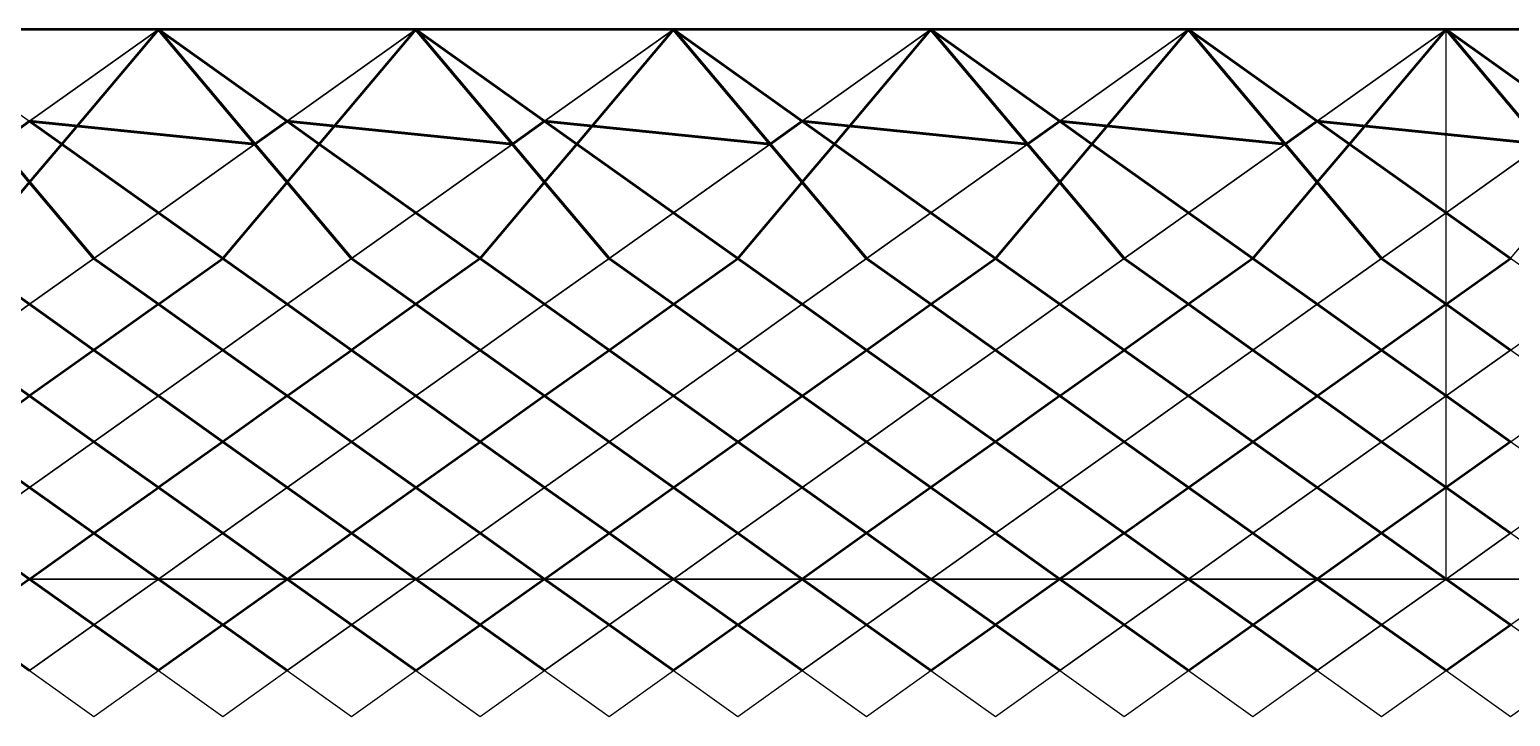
# Model space of a CAD drawing. Extents: x 0 to 144, y 51 to 59.
# Drawn here: x 18.42 to 36.07, y 50.76 to 58.95 of the extents above; entities that cross this region are included whole.
import ezdxf

# ---------------------------------------------------------------- set-up
doc = ezdxf.new("R2010")
doc.units = 0
doc.header["$MEASUREMENT"] = 0
for name, color, linetype in [('Concrete bases', 31, 'CONTINUOUS'), ('Concrete bases crown', 30, 'CONTINUOUS'), ('Concrete bases new', 31, 'CONTINUOUS')]:
    doc.layers.add(name, color=color, linetype=linetype)
for name, color, linetype, lineweight in [('Mapper external', 210, 'CONTINUOUS', 35), ('Mapper internal', 61, 'CONTINUOUS', 50), ('Mapper middle', 171, 'CONTINUOUS', 60), ('Tendons 1 internal', 50, 'CONTINUOUS', 50), ('Tendons 2 external', 201, 'CONTINUOUS', 35), ('Tendons 3 middle', 170, 'CONTINUOUS', 60)]:
    doc.layers.add(name, color=color, linetype=linetype, lineweight=lineweight)

msp = doc.modelspace()

# ---------------------------------------------------------------- linework, layer by layer
at = {"layer": 'Concrete bases', "linetype": 'ByBlock', "ltscale": 100}
for points in [[(18.420001, 52.39859), (17.652501, 51.852771), (18.420001, 51.306952), (19.187501, 51.852771)], [(19.955001, 52.39859), (19.187501, 51.852771), (19.955001, 51.306952), (20.722501, 51.852771)], [(21.490001, 52.39859), (20.722501, 51.852771), (21.490001, 51.306952), (22.257501, 51.852771)], [(23.025001, 52.39859), (22.257501, 51.852771), (23.025001, 51.306952), (23.792501, 51.852771)], [(24.560001, 52.398589), (23.792501, 51.852771), (24.560001, 51.306952), (25.327501, 51.852771)], [(26.095001, 52.398589), (25.327501, 51.852771), (26.095001, 51.306952), (26.862501, 51.852771)], [(27.630001, 52.398589), (26.862501, 51.852771), (27.630001, 51.306952), (28.397501, 51.852771)], [(29.165001, 52.398589), (28.397501, 51.852771), (29.165001, 51.306952), (29.932501, 51.852771)], [(30.700001, 52.398589), (29.932501, 51.852771), (30.700001, 51.306952), (31.467501, 51.852771)], [(32.235001, 52.398589), (31.467501, 51.852771), (32.235001, 51.306952), (33.002501, 51.852771)], [(33.770001, 52.398589), (33.002501, 51.852771), (33.770001, 51.306952), (34.537501, 51.852771)], [(35.305001, 52.398587), (34.537501, 51.852771), (35.305001, 51.306952), (36.072501, 51.852771)], [(19.187501, 51.852771), (18.420001, 51.306952), (19.187501, 50.761134), (19.955001, 51.306952)], [(20.722501, 51.852771), (19.955001, 51.306952), (20.722501, 50.761134), (21.490001, 51.306952)], [(22.257501, 51.852771), (21.490001, 51.306952), (22.257501, 50.761134), (23.025001, 51.306952)], [(23.792501, 51.852771), (23.025001, 51.306952), (23.792501, 50.761134), (24.560001, 51.306952)], [(25.327501, 51.852771), (24.560001, 51.306952), (25.327501, 50.761134), (26.095001, 51.306952)], [(26.862501, 51.852771), (26.095001, 51.306952), (26.862501, 50.761134), (27.630001, 51.306952)], [(28.397501, 51.852771), (27.630001, 51.306952), (28.397501, 50.761134), (29.165001, 51.306952)], [(29.932501, 51.852771), (29.165001, 51.306952), (29.932501, 50.761134), (30.700001, 51.306952)], [(31.467501, 51.852771), (30.700001, 51.306952), (31.467501, 50.761134), (32.235001, 51.306952)], [(33.002501, 51.852771), (32.235001, 51.306952), (33.002501, 50.761134), (33.770001, 51.306952)], [(34.537501, 51.852771), (33.770001, 51.306952), (34.537501, 50.761134), (35.305001, 51.306952)], [(36.072501, 51.852771), (35.305001, 51.306952), (36.072501, 50.761134), (36.840001, 51.306952)]]:
    msp.add_lwpolyline(points, close=True, dxfattribs=at)
at = {"layer": 'Concrete bases crown', "linetype": 'ByBlock', "ltscale": 100}
for points in [[(19.955001, 58.948413), (16.885001, 58.948413), (18.420001, 57.856776)], [(19.955001, 58.948413), (18.420001, 57.856776), (18.803751, 57.583867)], [(19.955001, 58.948413), (18.803751, 57.583867), (19.955001, 56.765139), (21.106251, 57.583867)], [(19.955001, 58.948413), (21.106251, 57.583867), (21.490001, 57.856776)], [(23.025001, 58.948413), (19.955001, 58.948413), (21.490001, 57.856776)], [(23.025001, 58.948413), (21.490001, 57.856776), (21.873751, 57.583867)], [(23.025001, 58.948413), (21.873751, 57.583867), (23.025001, 56.765139), (24.176251, 57.583867)], [(23.025001, 58.948413), (24.176251, 57.583867), (24.560001, 57.856776)], [(26.095001, 58.948413), (23.025001, 58.948413), (24.560001, 57.856776)], [(26.095001, 58.948413), (24.560001, 57.856776), (24.943751, 57.583867)], [(26.095001, 58.948413), (24.943751, 57.583867), (26.095001, 56.765139), (27.246251, 57.583867)], [(29.165001, 58.948413), (26.095001, 58.948413), (27.630001, 57.856776)], [(26.095001, 58.948413), (27.246251, 57.583866), (27.630001, 57.856776)], [(29.165001, 58.948413), (27.630001, 57.856776), (28.013751, 57.583866)], [(29.165001, 58.948413), (28.013751, 57.583866), (29.165001, 56.765139), (30.316251, 57.583866)], [(29.165001, 58.948413), (30.316251, 57.583866), (30.700001, 57.856776)], [(32.235001, 58.948413), (29.165001, 58.948413), (30.700001, 57.856776)], [(32.235001, 58.948413), (30.700001, 57.856776), (31.083751, 57.583866)], [(32.235001, 58.948413), (31.083751, 57.583866), (32.235001, 56.765138), (33.386251, 57.583866)], [(32.235001, 58.948413), (33.386251, 57.583866), (33.770001, 57.856776)], [(35.305001, 58.948413), (32.235001, 58.948413), (33.770001, 57.856776)], [(35.305001, 58.948413), (33.770001, 57.856776), (34.153751, 57.583866)], [(34.15375, 57.583867), (35.305001, 56.765139), (35.305001, 58.948413)], [(38.375001, 58.948413), (35.305001, 58.948413), (36.840001, 57.856776)], [(35.305001, 58.948413), (36.456251, 57.583866), (36.840001, 57.856776)], [(36.456254, 57.583863), (35.305001, 56.765139), (35.305001, 58.948413)], [(18.803751, 57.583866), (18.420001, 57.856776), (18.036251, 57.583866), (18.420001, 57.129018)], [(21.873751, 57.583867), (21.490001, 57.856776), (21.106251, 57.583867), (21.490001, 57.129018)], [(24.943751, 57.583867), (24.560001, 57.856776), (24.176251, 57.583867), (24.560001, 57.129018)], [(28.013751, 57.583866), (27.630001, 57.856776), (27.246251, 57.583866), (27.630001, 57.129018)], [(31.083751, 57.583866), (30.700001, 57.856776), (30.316251, 57.583866), (30.700001, 57.129018)], [(34.153751, 57.583866), (33.770001, 57.856776), (33.386251, 57.583866), (33.770001, 57.129018)], [(18.803751, 57.583866), (18.420001, 57.129018), (19.187501, 56.21932), (19.955001, 56.765139)], [(21.490001, 57.129018), (21.106251, 57.583867), (19.955001, 56.765139), (20.722501, 56.21932)], [(21.873751, 57.583867), (21.490001, 57.129018), (22.257501, 56.21932), (23.025001, 56.765139)], [(24.560001, 57.129018), (24.176251, 57.583867), (23.025001, 56.765139), (23.792501, 56.21932)], [(26.095001, 56.765139), (24.943751, 57.583867), (24.560001, 57.129018), (25.327501, 56.21932)], [(27.630001, 57.129018), (27.246251, 57.583866), (26.095001, 56.765138), (26.862501, 56.21932)], [(28.013751, 57.583866), (27.630001, 57.129018), (28.397501, 56.21932), (29.165001, 56.765139)], [(30.700001, 57.129018), (30.316251, 57.583866), (29.165001, 56.765139), (29.932501, 56.21932)], [(32.235001, 56.765138), (31.083751, 57.583866), (30.700001, 57.129018), (31.467501, 56.21932)], [(33.770001, 57.129018), (33.386251, 57.583866), (32.235001, 56.765138), (33.002501, 56.21932)], [(35.305001, 56.765138), (34.153751, 57.583866), (33.770001, 57.129018), (34.537501, 56.21932)], [(36.840001, 57.129018), (36.456251, 57.583866), (35.305001, 56.765138), (36.072501, 56.21932)], [(19.187501, 56.21932), (18.420001, 57.129018), (17.652501, 56.21932), (18.420001, 55.673501)], [(22.257501, 56.21932), (21.490001, 57.129018), (20.722501, 56.21932), (21.490001, 55.673501)], [(25.327501, 56.21932), (24.560001, 57.129018), (23.792501, 56.21932), (24.560001, 55.673502)], [(28.397501, 56.21932), (27.630001, 57.129018), (26.862501, 56.21932), (27.630001, 55.673501)], [(31.467501, 56.21932), (30.700001, 57.129018), (29.932501, 56.21932), (30.700001, 55.673501)], [(34.537501, 56.21932), (33.770001, 57.129018), (33.002501, 56.21932), (33.770001, 55.673501)], [(19.955001, 56.765139), (19.187501, 56.21932), (19.955001, 55.673501), (20.722501, 56.21932)], [(23.025001, 56.765139), (22.257501, 56.21932), (23.025001, 55.673502), (23.792501, 56.21932)], [(26.095001, 56.765138), (25.327501, 56.21932), (26.095001, 55.673501), (26.862501, 56.21932)], [(29.165001, 56.765139), (28.397501, 56.21932), (29.165001, 55.673501), (29.932501, 56.21932)], [(32.235001, 56.765138), (31.467501, 56.21932), (32.235001, 55.673501), (33.002501, 56.21932)], [(34.5375, 56.219321), (35.305001, 55.673502), (35.305001, 56.765138)], [(36.0725, 56.219319), (35.305001, 55.673502), (35.305001, 56.765138)], [(19.187501, 56.21932), (18.420001, 55.673501), (19.187501, 55.127683), (19.955001, 55.673501)], [(20.722501, 56.21932), (19.955001, 55.673501), (20.722501, 55.127683), (21.490001, 55.673501)], [(22.257501, 56.21932), (21.490001, 55.673501), (22.257501, 55.127683), (23.025001, 55.673501)], [(23.792501, 56.21932), (23.025001, 55.673501), (23.792501, 55.127683), (24.560001, 55.673501)], [(25.327501, 56.21932), (24.560001, 55.673501), (25.327501, 55.127683), (26.095001, 55.673501)], [(26.862501, 56.21932), (26.095001, 55.673501), (26.862501, 55.127683), (27.630001, 55.673501)], [(28.397501, 56.21932), (27.630001, 55.673501), (28.397501, 55.127683), (29.165001, 55.673501)], [(29.932501, 56.21932), (29.165001, 55.673501), (29.932501, 55.127683), (30.700001, 55.673501)], [(31.467501, 56.21932), (30.700001, 55.673501), (31.467501, 55.127683), (32.235001, 55.673501)], [(33.002501, 56.21932), (32.235001, 55.673501), (33.002501, 55.127683), (33.770001, 55.673501)], [(34.537501, 56.21932), (33.770001, 55.673501), (34.537501, 55.127683), (35.305001, 55.673501)], [(36.072501, 56.21932), (35.305001, 55.673501), (36.072501, 55.127683), (36.840001, 55.673501)], [(18.420001, 55.673501), (17.652501, 55.127683), (18.420001, 54.581864), (19.187501, 55.127683)], [(19.955001, 55.673501), (19.187501, 55.127683), (19.955001, 54.581864), (20.722501, 55.127683)], [(21.490001, 55.673501), (20.722501, 55.127683), (21.490001, 54.581864), (22.257501, 55.127683)], [(23.025001, 55.673501), (22.257501, 55.127683), (23.025001, 54.581864), (23.792501, 55.127683)], [(24.560001, 55.673501), (23.792501, 55.127683), (24.560001, 54.581864), (25.327501, 55.127683)], [(26.095001, 55.673501), (25.327501, 55.127683), (26.095001, 54.581864), (26.862501, 55.127683)], [(27.630001, 55.673501), (26.862501, 55.127683), (27.630001, 54.581864), (28.397501, 55.127683)], [(29.165001, 55.673501), (28.397501, 55.127683), (29.165001, 54.581864), (29.932501, 55.127683)], [(30.700001, 55.673501), (29.932501, 55.127683), (30.700001, 54.581864), (31.467501, 55.127683)], [(32.235001, 55.673501), (31.467501, 55.127683), (32.235001, 54.581864), (33.002501, 55.127683)], [(33.770001, 55.673501), (33.002501, 55.127683), (33.770001, 54.581864), (34.537501, 55.127683)], [(34.537501, 55.127683), (35.305001, 54.581864), (35.305001, 55.673502)], [(36.072501, 55.127683), (35.305001, 54.581864), (35.305001, 55.673502)], [(19.187501, 55.127683), (18.420001, 54.581864), (19.187501, 54.036046), (19.955001, 54.581864)], [(20.722501, 55.127683), (19.955001, 54.581864), (20.722501, 54.036046), (21.490001, 54.581864)], [(22.257501, 55.127683), (21.490001, 54.581864), (22.257501, 54.036046), (23.025001, 54.581864)], [(23.792501, 55.127683), (23.025001, 54.581864), (23.792501, 54.036046), (24.560001, 54.581864)], [(25.327501, 55.127683), (24.560001, 54.581864), (25.327501, 54.036046), (26.095001, 54.581864)], [(26.862501, 55.127683), (26.095001, 54.581864), (26.862501, 54.036046), (27.630001, 54.581864)], [(28.397501, 55.127683), (27.630001, 54.581864), (28.397501, 54.036046), (29.165001, 54.581864)], [(29.932501, 55.127683), (29.165001, 54.581864), (29.932501, 54.036046), (30.700001, 54.581864)], [(31.467501, 55.127683), (30.700001, 54.581864), (31.467501, 54.036046), (32.235001, 54.581864)], [(33.002501, 55.127683), (32.235001, 54.581864), (33.002501, 54.036046), (33.770001, 54.581864)], [(34.537501, 55.127683), (33.770001, 54.581864), (34.537501, 54.036046), (35.305001, 54.581864)], [(36.072501, 55.127683), (35.305001, 54.581864), (36.072501, 54.036046), (36.840001, 54.581864)], [(18.420001, 54.581864), (17.652501, 54.036045), (18.420001, 53.490227), (19.187501, 54.036045)], [(19.955001, 54.581864), (19.187501, 54.036045), (19.955001, 53.490227), (20.722501, 54.036045)], [(21.490001, 54.581864), (20.722501, 54.036045), (21.490001, 53.490227), (22.257501, 54.036045)], [(23.025001, 54.581864), (22.257501, 54.036045), (23.025001, 53.490227), (23.792501, 54.036045)], [(24.560001, 54.581864), (23.792501, 54.036045), (24.560001, 53.490227), (25.327501, 54.036045)], [(26.095001, 54.581864), (25.327501, 54.036045), (26.095001, 53.490227), (26.862501, 54.036045)], [(27.630001, 54.581864), (26.862501, 54.036045), (27.630001, 53.490227), (28.397501, 54.036045)], [(29.165001, 54.581864), (28.397501, 54.036045), (29.165001, 53.490227), (29.932501, 54.036045)], [(30.700001, 54.581864), (29.932501, 54.036045), (30.700001, 53.490227), (31.467501, 54.036045)], [(32.235001, 54.581864), (31.467501, 54.036045), (32.235001, 53.490227), (33.002501, 54.036045)], [(33.770001, 54.581864), (33.002501, 54.036045), (33.770001, 53.490227), (34.537501, 54.036045)], [(34.5375, 54.036049), (35.305001, 53.490227), (35.305, 54.581868)], [(36.0725, 54.036049), (35.305001, 53.490227), (35.305, 54.581868)], [(19.187501, 54.036045), (18.420001, 53.490227), (19.187501, 52.944408), (19.955001, 53.490227)], [(20.722501, 54.036045), (19.955001, 53.490227), (20.722501, 52.944408), (21.490001, 53.490227)], [(22.257501, 54.036045), (21.490001, 53.490227), (22.257501, 52.944408), (23.025001, 53.490227)], [(23.792501, 54.036045), (23.025001, 53.490227), (23.792501, 52.944408), (24.560001, 53.490227)], [(25.327501, 54.036045), (24.560001, 53.490227), (25.327501, 52.944408), (26.095001, 53.490227)], [(26.862501, 54.036045), (26.095001, 53.490227), (26.862501, 52.944408), (27.630001, 53.490227)], [(28.397501, 54.036045), (27.630001, 53.490227), (28.397501, 52.944408), (29.165001, 53.490227)], [(29.932501, 54.036045), (29.165001, 53.490227), (29.932501, 52.944408), (30.700001, 53.490227)], [(31.467501, 54.036045), (30.700001, 53.490227), (31.467501, 52.944408), (32.235001, 53.490227)], [(33.002501, 54.036045), (32.235001, 53.490227), (33.002501, 52.944408), (33.770001, 53.490227)], [(34.537501, 54.036045), (33.770001, 53.490227), (34.537501, 52.944408), (35.305001, 53.490227)], [(36.072501, 54.036045), (35.305001, 53.490227), (36.072501, 52.944408), (36.840001, 53.490227)], [(18.420001, 53.490227), (17.652501, 52.944408), (18.420001, 52.39859), (19.187501, 52.944408)], [(19.955001, 53.490227), (19.187501, 52.944408), (19.955001, 52.39859), (20.722501, 52.944408)], [(21.490001, 53.490227), (20.722501, 52.944408), (21.490001, 52.39859), (22.257501, 52.944408)], [(23.025001, 53.490227), (22.257501, 52.944408), (23.025001, 52.39859), (23.792501, 52.944408)], [(24.560001, 53.490227), (23.792501, 52.944408), (24.560001, 52.39859), (25.327501, 52.944408)], [(26.095001, 53.490227), (25.327501, 52.944408), (26.095001, 52.39859), (26.862501, 52.944408)], [(27.630001, 53.490227), (26.862501, 52.944408), (27.630001, 52.398589), (28.397501, 52.944408)], [(29.165001, 53.490227), (28.397501, 52.944408), (29.165001, 52.398589), (29.932501, 52.944408)], [(30.700001, 53.490227), (29.932501, 52.944408), (30.700001, 52.398589), (31.467501, 52.944408)], [(32.235001, 53.490227), (31.467501, 52.944408), (32.235001, 52.398589), (33.002501, 52.944408)], [(33.770001, 53.490227), (33.002501, 52.944408), (33.770001, 52.398589), (34.537501, 52.944408)], [(34.5375, 52.944412), (35.305001, 52.398587), (35.305001, 53.490227)], [(36.0725, 52.944412), (35.305001, 52.398587), (35.305001, 53.490227)], [(18.420001, 52.398587), (19.955001, 52.398587), (19.187501, 52.944406)], [(19.955001, 52.398587), (21.490001, 52.398587), (20.722501, 52.944406)], [(21.490001, 52.398587), (23.025001, 52.398587), (22.257501, 52.944406)], [(23.025001, 52.398587), (24.560001, 52.398587), (23.792501, 52.944406)], [(24.560001, 52.398587), (26.095001, 52.398587), (25.327501, 52.944406)], [(26.095001, 52.398587), (27.630001, 52.398587), (26.862501, 52.944406)], [(27.630001, 52.398587), (29.165001, 52.398587), (28.397501, 52.944406)], [(29.165001, 52.398587), (30.700001, 52.398587), (29.932501, 52.944406)], [(30.700001, 52.398587), (32.235001, 52.398587), (31.467501, 52.944406)], [(32.235001, 52.398587), (33.770001, 52.398587), (33.002501, 52.944406)], [(33.770001, 52.398587), (35.305001, 52.398587), (34.537501, 52.944406)], [(35.305001, 52.398587), (36.840001, 52.398587), (36.072501, 52.944406)]]:
    msp.add_lwpolyline(points, close=True, dxfattribs=at)
at = {"layer": 'Concrete bases new', "linetype": 'ByBlock', "ltscale": 100}
for points in [[(18.420001, 52.398587), (19.187501, 51.852769), (19.955001, 52.398587)], [(19.955001, 52.398587), (20.722501, 51.852769), (21.490001, 52.398587)], [(21.490001, 52.398587), (22.257501, 51.852769), (23.025001, 52.398587)], [(23.025001, 52.398587), (23.792501, 51.852769), (24.560001, 52.398587)], [(24.560001, 52.398587), (25.327501, 51.852769), (26.095001, 52.398587)], [(26.095001, 52.398587), (26.862501, 51.852769), (27.630001, 52.398587)], [(27.630001, 52.398587), (28.397501, 51.852769), (29.165001, 52.398587)], [(29.165001, 52.398587), (29.932501, 51.852769), (30.700001, 52.398587)], [(30.700001, 52.398587), (31.467501, 51.852769), (32.235001, 52.398587)], [(32.235001, 52.398587), (33.002501, 51.852769), (33.770001, 52.398587)], [(33.770001, 52.398587), (34.537501, 51.852769), (35.305001, 52.398587)], [(35.305001, 52.398587), (36.072501, 51.852769), (36.840001, 52.398587)]]:
    msp.add_lwpolyline(points, close=True, dxfattribs=at)
at = {"layer": 'Mapper external', "color": 3, "linetype": 'ByBlock', "ltscale": 100}
msp.add_lwpolyline([(72.145002, 58.948412), (69.075002, 58.948412), (66.005002, 58.948412), (62.935002, 58.948412), (59.865002, 58.948412), (56.795002, 58.948412), (53.725002, 58.948412), (50.655002, 58.948412), (47.585002, 58.948412), (44.515002, 58.948412), (41.445002, 58.948412), (38.375002, 58.948412), (35.305001, 58.948413), (32.235002, 58.948412), (29.165002, 58.948412), (26.095002, 58.948413), (23.025002, 58.948413), (19.955002, 58.948413), (16.885002, 58.948412), (13.815002, 58.948412), (10.745002, 58.948413), (7.675002, 58.948413), (4.605002, 58.948413), (1.535002, 58.948413)], dxfattribs=at)
at = {"layer": 'Mapper internal', "color": 1, "linetype": 'ByBlock', "ltscale": 100}
msp.add_lwpolyline([(72.145002, 58.948412), (69.075002, 58.948412), (66.005002, 58.948412), (62.935002, 58.948412), (59.865002, 58.948412), (56.795002, 58.948412), (53.725002, 58.948412), (50.655002, 58.948412), (47.585002, 58.948412), (44.515002, 58.948412), (41.445002, 58.948412), (38.375002, 58.948412), (35.305001, 58.948413), (32.235002, 58.948412), (29.165002, 58.948412), (26.095002, 58.948413), (23.025002, 58.948413), (19.955002, 58.948413), (16.885002, 58.948412), (13.815002, 58.948412), (10.745002, 58.948413), (7.675002, 58.948413), (4.605002, 58.948413), (1.535002, 58.948413)], dxfattribs=at)
at = {"layer": 'Mapper middle', "color": 2, "linetype": 'ByBlock', "ltscale": 100}
msp.add_lwpolyline([(36.456252, 57.583864), (33.770002, 57.856774), (33.386252, 57.583864), (30.700002, 57.856774), (30.316252, 57.583864), (27.630002, 57.856774), (27.246252, 57.583865), (24.560002, 57.856774), (24.176252, 57.583865), (21.490002, 57.856774), (21.106252, 57.583865), (18.420002, 57.856774), (18.036252, 57.583864), (15.350002, 57.856774), (14.966252, 57.583864), (12.280002, 57.856774), (11.896252, 57.583864), (9.210002, 57.856774), (8.826252, 57.583865), (6.140002, 57.856774), (5.756252, 57.583865), (3.070002, 57.856774), (2.686252, 57.583865)], dxfattribs=at)
at = {"layer": 'Tendons 1 internal', "color": 1, "linetype": 'Continuous', "ltscale": 250}
for p, q in [((19.955002, 58.948413), (18.803752, 57.583866)), ((21.873752, 57.583866), (23.025002, 58.948413)), ((26.095002, 58.948413), (24.943752, 57.583866)), ((28.013752, 57.583866), (29.165002, 58.948412)), ((32.235002, 58.948412), (31.083752, 57.583866)), ((35.305001, 58.948413), (34.153752, 57.583866))]:
    msp.add_line(p, q, dxfattribs=at)
at = {"layer": 'Tendons 1 internal', "linetype": 'Continuous', "ltscale": 250}
for p, q in [((18.420002, 57.129017), (18.803752, 57.583866)), ((21.873752, 57.583866), (21.490002, 57.129017)), ((24.560002, 57.129017), (24.943752, 57.583866)), ((27.630002, 57.129017), (28.013752, 57.583866)), ((31.083752, 57.583866), (30.700002, 57.129017)), ((33.770002, 57.129017), (34.153752, 57.583866)), ((18.420002, 57.129017), (17.652502, 56.219319)), ((21.490002, 57.129017), (20.722502, 56.21932)), ((23.792502, 56.21932), (24.560002, 57.129017)), ((26.862502, 56.219319), (27.630002, 57.129017)), ((30.700002, 57.129017), (29.932502, 56.219319)), ((33.002502, 56.219319), (33.770002, 57.129017)), ((19.955002, 55.673501), (20.722502, 56.219319)), ((23.792502, 56.219319), (23.025002, 55.673501)), ((26.095002, 55.673501), (26.862502, 56.219319)), ((29.165002, 55.673501), (29.932502, 56.219319)), ((33.002502, 56.219319), (32.235002, 55.6735)), ((35.305002, 55.6735), (36.072502, 56.219319)), ((19.955002, 55.673501), (19.187502, 55.127682)), ((23.025002, 55.673501), (22.257502, 55.127682)), ((25.327502, 55.127682), (26.095002, 55.673501)), ((28.397502, 55.127682), (29.165002, 55.673501)), ((32.235002, 55.6735), (31.467502, 55.127682)), ((35.305002, 55.6735), (34.537502, 55.127682)), ((19.187502, 55.127682), (18.420002, 54.581863)), ((21.490002, 54.581863), (22.257502, 55.127682)), ((24.560002, 54.581863), (25.327502, 55.127682)), ((27.630002, 54.581863), (28.397502, 55.127682)), ((30.700002, 54.581863), (31.467502, 55.127682)), ((33.770002, 54.581863), (34.537502, 55.127682)), ((17.652502, 54.036045), (18.420002, 54.581863)), ((21.490002, 54.581863), (20.722502, 54.036045)), ((24.560002, 54.581863), (23.792502, 54.036045)), ((26.862502, 54.036045), (27.630002, 54.581863)), ((30.700002, 54.581863), (29.932502, 54.036045)), ((33.002502, 54.036045), (33.770002, 54.581863)), ((20.722502, 54.036045), (19.955002, 53.490226)), ((23.025002, 53.490226), (23.792502, 54.036045)), ((26.095002, 53.490226), (26.862502, 54.036045)), ((29.932502, 54.036045), (29.165002, 53.490226)), ((32.235002, 53.490226), (33.002502, 54.036045)), ((36.072502, 54.036045), (35.305001, 53.490227)), ((19.187502, 52.944408), (19.955002, 53.490226)), ((22.257502, 52.944408), (23.025002, 53.490226)), ((25.327502, 52.944407), (26.095002, 53.490226)), ((29.165002, 53.490226), (28.397502, 52.944407)), ((31.467502, 52.944407), (32.235002, 53.490226)), ((35.305001, 53.490227), (34.537502, 52.944407)), ((18.420002, 52.398589), (19.187502, 52.944408)), ((21.490002, 52.398589), (22.257502, 52.944408)), ((24.560002, 52.398589), (25.327502, 52.944407)), ((28.397502, 52.944407), (27.630002, 52.398589)), ((31.467502, 52.944407), (30.700002, 52.398589)), ((34.537502, 52.944407), (33.770002, 52.398589)), ((18.420002, 52.398589), (17.652502, 51.85277)), ((20.722502, 51.85277), (21.490002, 52.398589)), ((24.560002, 52.398589), (23.792502, 51.85277)), ((26.862502, 51.85277), (27.630002, 52.398589)), ((30.700002, 52.398589), (29.932502, 51.85277)), ((33.002502, 51.85277), (33.770002, 52.398589)), ((20.722502, 51.85277), (19.955002, 51.306952)), ((23.025002, 51.306952), (23.792502, 51.85277)), ((26.862502, 51.85277), (26.095002, 51.306952)), ((29.165002, 51.306952), (29.932502, 51.85277)), ((32.235002, 51.306951), (33.002502, 51.85277)), ((35.305002, 51.306951), (36.072502, 51.85277))]:
    msp.add_line(p, q, dxfattribs=at)
at = {"layer": 'Tendons 2 external', "color": 1, "linetype": 'Continuous', "ltscale": 250}
for p, q in [((18.420002, 57.856775), (19.955002, 58.948413)), ((23.025002, 58.948413), (21.490002, 57.856775)), ((26.095002, 58.948413), (24.560002, 57.856775)), ((29.165002, 58.948412), (27.630002, 57.856775)), ((32.235002, 58.948412), (30.700002, 57.856775)), ((33.770002, 57.856775), (35.305001, 58.948413))]:
    msp.add_line(p, q, dxfattribs=at)
at = {"layer": 'Tendons 2 external', "linetype": 'Continuous', "ltscale": 250}
for p, q in [((18.420002, 57.856775), (18.036252, 57.583866)), ((21.106252, 57.583866), (21.490002, 57.856775)), ((24.176252, 57.583866), (24.560002, 57.856775)), ((27.246252, 57.583866), (27.630002, 57.856775)), ((30.316252, 57.583866), (30.700002, 57.856775)), ((33.770002, 57.856775), (33.386252, 57.583866)), ((21.106252, 57.583866), (19.955002, 56.765138)), ((23.025002, 56.765138), (24.176252, 57.583866)), ((27.246252, 57.583866), (26.095002, 56.765138)), ((29.165002, 56.765138), (30.316252, 57.583866)), ((33.386252, 57.583866), (32.235002, 56.765138)), ((35.305002, 56.765138), (36.456252, 57.583866)), ((19.187502, 56.219319), (19.955002, 56.765138)), ((23.025002, 56.765138), (22.257502, 56.219319)), ((26.095002, 56.765138), (25.327502, 56.219319)), ((29.165002, 56.765138), (28.397502, 56.219319)), ((32.235002, 56.765138), (31.467502, 56.219319)), ((35.305002, 56.765138), (34.537502, 56.219319)), ((18.420002, 55.673501), (19.187502, 56.219319)), ((21.490002, 55.673501), (22.257502, 56.219319)), ((25.327502, 56.219319), (24.560002, 55.673501)), ((27.630002, 55.6735), (28.397502, 56.219319)), ((31.467502, 56.219319), (30.700002, 55.6735)), ((33.770001, 55.673501), (34.537501, 56.219319)), ((18.420002, 55.673501), (17.652502, 55.127682)), ((21.490002, 55.673501), (20.722502, 55.127682)), ((23.792502, 55.127682), (24.560002, 55.673501)), ((26.862502, 55.127682), (27.630002, 55.673501)), ((29.932502, 55.127682), (30.700002, 55.6735)), ((33.770002, 55.6735), (33.002502, 55.127682)), ((19.955002, 54.581863), (20.722502, 55.127682)), ((23.025002, 54.581863), (23.792502, 55.127682)), ((26.095002, 54.581863), (26.862502, 55.127682)), ((29.165002, 54.581863), (29.932502, 55.127682)), ((32.235002, 54.581863), (33.002502, 55.127682)), ((36.072502, 55.127682), (35.305002, 54.581863)), ((19.187502, 54.036045), (19.955002, 54.581863)), ((22.257502, 54.036045), (23.025002, 54.581863)), ((25.327502, 54.036045), (26.095002, 54.581863)), ((29.165002, 54.581863), (28.397502, 54.036045)), ((32.235002, 54.581863), (31.467502, 54.036045)), ((34.537502, 54.036044), (35.305002, 54.581863)), ((18.420002, 53.490226), (19.187502, 54.036045)), ((22.257502, 54.036045), (21.490002, 53.490226)), ((24.560002, 53.490226), (25.327502, 54.036045)), ((28.397502, 54.036045), (27.630002, 53.490226)), ((30.700002, 53.490226), (31.467502, 54.036045)), ((34.537502, 54.036044), (33.770002, 53.490226)), ((18.420002, 53.490226), (17.652502, 52.944408)), ((20.722502, 52.944408), (21.490002, 53.490226)), ((23.792502, 52.944407), (24.560002, 53.490226)), ((27.630002, 53.490226), (26.862502, 52.944407)), ((29.932502, 52.944407), (30.700002, 53.490226)), ((33.002502, 52.944407), (33.770002, 53.490226)), ((19.955002, 52.398589), (20.722502, 52.944408)), ((23.025002, 52.398589), (23.792502, 52.944407)), ((26.095002, 52.398589), (26.862502, 52.944407)), ((29.932502, 52.944407), (29.165002, 52.398589)), ((33.002502, 52.944407), (32.235002, 52.398589)), ((36.072502, 52.944407), (35.305001, 52.398587)), ((19.955002, 52.398589), (19.187502, 51.85277)), ((22.257502, 51.85277), (23.025002, 52.398589)), ((25.327502, 51.85277), (26.095002, 52.398589)), ((29.165002, 52.398589), (28.397502, 51.85277)), ((32.235002, 52.398589), (31.467502, 51.85277)), ((35.305001, 52.398587), (34.537502, 51.85277)), ((19.187502, 51.85277), (18.420002, 51.306952)), ((22.257502, 51.85277), (21.490002, 51.306952)), ((25.327502, 51.85277), (24.560002, 51.306952)), ((28.397502, 51.85277), (27.630002, 51.306952)), ((30.700002, 51.306951), (31.467502, 51.85277)), ((33.770002, 51.306951), (34.537502, 51.85277))]:
    msp.add_line(p, q, dxfattribs=at)
at = {"layer": 'Tendons 3 middle', "color": 1, "linetype": 'Continuous', "ltscale": 250}
for p, q in [((19.955001, 58.948411), (21.106252, 57.583865)), ((21.490002, 57.856774), (19.955001, 58.948411)), ((23.025002, 58.948411), (24.560002, 57.856774)), ((24.176252, 57.583865), (23.025002, 58.948411)), ((26.095002, 58.948411), (27.630002, 57.856774)), ((27.246252, 57.583865), (26.095002, 58.948411)), ((30.700002, 57.856774), (29.165002, 58.948411)), ((30.316252, 57.583864), (29.165002, 58.948411)), ((33.770002, 57.856774), (32.235002, 58.948411)), ((33.386252, 57.583864), (32.235002, 58.948411)), ((35.305001, 58.948413), (36.840001, 57.856774)), ((36.456252, 57.583864), (35.305001, 58.948413))]:
    msp.add_line(p, q, dxfattribs=at)
at = {"layer": 'Tendons 3 middle', "linetype": 'Continuous', "ltscale": 250}
for p, q in [((18.803752, 57.583864), (18.420002, 57.856774)), ((21.490002, 57.856774), (21.873752, 57.583865)), ((24.560002, 57.856774), (24.943752, 57.583865)), ((28.013752, 57.583864), (27.630002, 57.856774)), ((31.083752, 57.583864), (30.700002, 57.856774)), ((34.153752, 57.583864), (33.770002, 57.856774)), ((18.420002, 57.129016), (18.036252, 57.583864)), ((19.955002, 56.765137), (18.803752, 57.583864)), ((21.106252, 57.583865), (21.490002, 57.129016)), ((23.025001, 56.765137), (21.873752, 57.583865)), ((24.560001, 57.129016), (24.176252, 57.583865)), ((24.943752, 57.583865), (26.095002, 56.765137)), ((27.630002, 57.129016), (27.246252, 57.583864)), ((29.165002, 56.765137), (28.013752, 57.583864)), ((30.316252, 57.583864), (30.700002, 57.129016)), ((32.235002, 56.765136), (31.083752, 57.583864)), ((33.386252, 57.583864), (33.770002, 57.129016)), ((35.305002, 56.765136), (34.153752, 57.583864)), ((18.420002, 57.129016), (19.187502, 56.219318)), ((21.490002, 57.129016), (22.257501, 56.219318)), ((25.327502, 56.219318), (24.560001, 57.129016)), ((28.397502, 56.219318), (27.630002, 57.129016)), ((31.467502, 56.219318), (30.700002, 57.129016)), ((33.770002, 57.129016), (34.537502, 56.219318)), ((19.955001, 56.765137), (20.722501, 56.219318)), ((23.792501, 56.219318), (23.025001, 56.765137)), ((26.862502, 56.219318), (26.095002, 56.765136)), ((29.165002, 56.765137), (29.932502, 56.219318)), ((33.002502, 56.219318), (32.235002, 56.765136)), ((35.305002, 56.765136), (36.072502, 56.219318)), ((18.420002, 55.673499), (17.652502, 56.219318)), ((19.187502, 56.219318), (19.955002, 55.673499)), ((20.722502, 56.219318), (21.490002, 55.673499)), ((23.025002, 55.673499), (22.257502, 56.219318)), ((23.792501, 56.219318), (24.560002, 55.6735)), ((26.095002, 55.673499), (25.327502, 56.219318)), ((26.862502, 56.219318), (27.630002, 55.673499)), ((29.165002, 55.673499), (28.397502, 56.219318)), ((30.700002, 55.673499), (29.932502, 56.219318)), ((31.467502, 56.219318), (32.235002, 55.673499)), ((33.002501, 56.219318), (33.770001, 55.673499)), ((34.537502, 56.219318), (35.305002, 55.673499)), ((18.420002, 55.673499), (19.187502, 55.127681)), ((20.722502, 55.127681), (19.955002, 55.673499)), ((22.257502, 55.127681), (21.490002, 55.673499)), ((23.792502, 55.127681), (23.025002, 55.673499)), ((24.560002, 55.673499), (25.327502, 55.127681)), ((26.095002, 55.673499), (26.862502, 55.127681)), ((28.397502, 55.127681), (27.630002, 55.673499)), ((29.165002, 55.673499), (29.932502, 55.127681)), ((31.467502, 55.127681), (30.700002, 55.673499)), ((32.235002, 55.673499), (33.002502, 55.127681)), ((34.537502, 55.127681), (33.770002, 55.673499)), ((36.072502, 55.127681), (35.305002, 55.673499)), ((18.420002, 54.581862), (17.652502, 55.127681)), ((19.955002, 54.581862), (19.187502, 55.127681)), ((21.490002, 54.581862), (20.722502, 55.127681)), ((23.025002, 54.581862), (22.257502, 55.127681)), ((23.792502, 55.127681), (24.560002, 54.581862)), ((25.327502, 55.127681), (26.095002, 54.581862)), ((27.630002, 54.581862), (26.862502, 55.127681)), ((28.397502, 55.127681), (29.165002, 54.581862)), ((29.932502, 55.127681), (30.700002, 54.581862)), ((31.467502, 55.127681), (32.235002, 54.581862)), ((33.770002, 54.581862), (33.002502, 55.127681)), ((35.305002, 54.581862), (34.537502, 55.127681)), ((18.420002, 54.581862), (19.187502, 54.036043)), ((19.955002, 54.581862), (20.722502, 54.036043)), ((22.257502, 54.036043), (21.490002, 54.581862)), ((23.025002, 54.581862), (23.792502, 54.036043)), ((24.560002, 54.581862), (25.327502, 54.036043)), ((26.862502, 54.036043), (26.095002, 54.581862)), ((28.397502, 54.036043), (27.630002, 54.581862)), ((29.165002, 54.581862), (29.932502, 54.036043)), ((30.700002, 54.581862), (31.467502, 54.036043)), ((32.235002, 54.581862), (33.002502, 54.036043)), ((33.770002, 54.581862), (34.537502, 54.036043)), ((36.072502, 54.036043), (35.305002, 54.581862)), ((17.652502, 54.036043), (18.420002, 53.490225)), ((19.955002, 53.490225), (19.187502, 54.036043)), ((20.722502, 54.036043), (21.490002, 53.490225)), ((23.025002, 53.490225), (22.257502, 54.036043)), ((24.560002, 53.490225), (23.792502, 54.036043)), ((26.095002, 53.490225), (25.327502, 54.036043)), ((27.630002, 53.490225), (26.862502, 54.036043)), ((29.165002, 53.490225), (28.397502, 54.036043)), ((30.700002, 53.490225), (29.932502, 54.036043)), ((31.467502, 54.036043), (32.235002, 53.490225)), ((33.002502, 54.036043), (33.770002, 53.490225)), ((35.305001, 53.490227), (34.537502, 54.036043)), ((19.187502, 52.944406), (18.420002, 53.490225)), ((19.955002, 53.490225), (20.722502, 52.944406)), ((22.257502, 52.944406), (21.490002, 53.490225)), ((23.792502, 52.944406), (23.025002, 53.490225)), ((25.327502, 52.944406), (24.560002, 53.490225)), ((26.095002, 53.490225), (26.862502, 52.944406)), ((27.630002, 53.490225), (28.397502, 52.944406)), ((29.165002, 53.490225), (29.932502, 52.944406)), ((30.700002, 53.490225), (31.467502, 52.944406)), ((33.002502, 52.944406), (32.235002, 53.490225)), ((34.537502, 52.944406), (33.770002, 53.490225)), ((35.305001, 53.490227), (36.072502, 52.944406)), ((18.420002, 52.398588), (17.652502, 52.944406)), ((19.955002, 52.398588), (19.187502, 52.944406)), ((21.490002, 52.398588), (20.722502, 52.944406)), ((23.025002, 52.398588), (22.257502, 52.944406)), ((24.560002, 52.398588), (23.792502, 52.944406)), ((25.327502, 52.944406), (26.095002, 52.398588)), ((27.630002, 52.398587), (26.862502, 52.944406)), ((28.397502, 52.944406), (29.165002, 52.398587)), ((29.932502, 52.944406), (30.700002, 52.398587)), ((31.467502, 52.944406), (32.235002, 52.398587)), ((33.002502, 52.944406), (33.770002, 52.398587)), ((34.537502, 52.944406), (35.305001, 52.398587)), ((18.420002, 52.398588), (19.187502, 51.852769)), ((20.722502, 51.852769), (19.955002, 52.398588)), ((21.490002, 52.398588), (22.257502, 51.852769)), ((23.025002, 52.398588), (23.792502, 51.852769)), ((24.560002, 52.398588), (25.327502, 51.852769)), ((26.862502, 51.852769), (26.095002, 52.398587)), ((27.630002, 52.398587), (28.397502, 51.852769)), ((29.932502, 51.852769), (29.165002, 52.398587)), ((31.467502, 51.852769), (30.700002, 52.398587)), ((32.235002, 52.398587), (33.002502, 51.852769)), ((34.537502, 51.852769), (33.770002, 52.398587)), ((35.305001, 52.398587), (36.072502, 51.852769)), ((17.652502, 51.852769), (18.420002, 51.30695)), ((19.955002, 51.30695), (19.187502, 51.852769)), ((21.490002, 51.30695), (20.722502, 51.852769)), ((22.257502, 51.852769), (23.025002, 51.30695)), ((23.792502, 51.852769), (24.560002, 51.30695)), ((26.095002, 51.30695), (25.327502, 51.852769)), ((27.630002, 51.30695), (26.862502, 51.852769)), ((28.397502, 51.852769), (29.165002, 51.30695)), ((29.932502, 51.852769), (30.700002, 51.30695)), ((31.467502, 51.852769), (32.235002, 51.30695)), ((33.770002, 51.30695), (33.002502, 51.852769)), ((35.305002, 51.30695), (34.537502, 51.852769))]:
    msp.add_line(p, q, dxfattribs=at)

doc.saveas('drawing.dxf')
